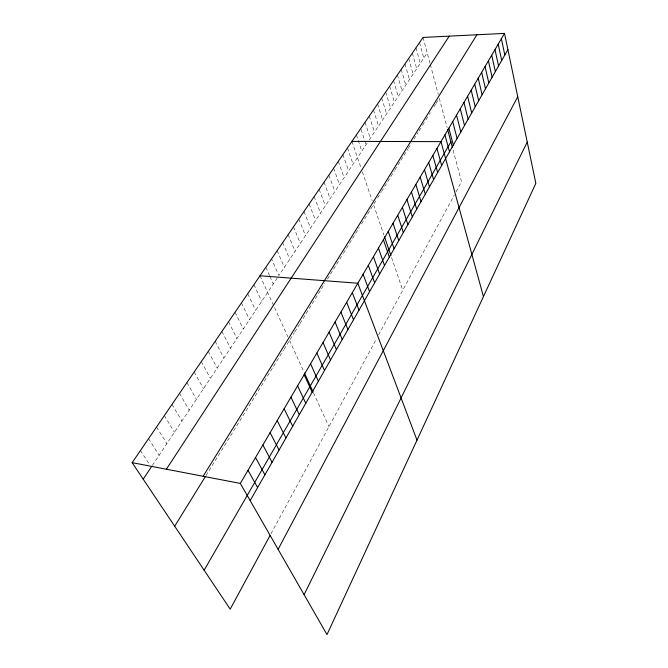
<?xml version="1.0" encoding="UTF-8"?>
<svg xmlns="http://www.w3.org/2000/svg" width="668" height="668" viewBox="0 0 668 668"><rect width="100%" height="100%" fill="white"/><g stroke="black" fill="none" stroke-linecap="round" stroke-linejoin="round"><path stroke-width="0.5" stroke-dasharray="3.34 2.5" d="M271.008 533.724L376.126 339.486M378.597 334.918L454.298 195.023M456.019 191.841L461.53 181.671L452.729 148.672M206.028 475.507L283.516 350.157M284.025 349.339L294.287 332.739M294.813 331.887L299.481 324.331M299.999 323.496L324.815 283.357M327.454 279.09L342.893 254.107M343.402 253.289L359.351 227.487M361.488 224.022L373.512 204.583L383.866 234.944M374.022 203.765L377.069 198.822M377.579 198.004L381.094 192.317M381.595 191.507L394.421 170.757M394.963 169.881L400.366 161.147M400.9 160.278L407.756 149.189M408.282 148.346L411.379 143.328M413.935 139.186L417.993 132.631M418.995 131.003L421.984 126.168M422.485 125.359L425.433 120.591M425.925 119.797L428.839 115.08M429.324 114.295L430.284 112.742M434.108 106.563L435.528 104.266M436.004 103.498L438.734 99.081M152.371 465.412L277.203 278.088M367.141 143.119L278.873 275.575L271.534 258.925M369.254 139.954L427.219 52.964M140.43 450.541L149.532 464.485M148.555 438.676L159.134 455.267M156.521 427.027L166.875 443.652M164.336 415.605L174.465 432.254M172.002 404.399L181.921 421.065M179.533 393.394L189.236 410.085M186.915 382.597L196.425 399.297M194.171 372.001L203.481 388.709M201.285 361.597L210.412 378.313M208.282 351.376L217.217 368.101M215.154 341.331L223.905 358.065M221.901 331.47L230.477 348.203M228.531 321.784L236.94 338.509M235.044 312.265L243.286 328.982M241.449 302.905L249.523 319.621M247.736 293.703L255.66 310.411M253.924 284.66L261.697 301.351M260.011 275.767L287.975 336.981M289.545 340.413L303.581 371.149M313.526 392.918L328.948 426.668M265.814 267.284L269.555 275.617M269.972 276.544L273.296 283.95M277.153 250.709L284.359 267.342M282.689 242.618L289.77 259.226M288.142 234.652L295.089 251.243M293.502 226.811L300.333 243.377M298.788 219.087L305.493 235.637M303.99 211.489L310.57 228.005M309.117 203.999L315.58 220.498M314.16 196.626L320.515 213.092M319.129 189.361L325.374 205.802M324.03 182.205L330.159 198.613M328.856 175.15L334.877 191.532M333.608 168.202L339.528 184.552M338.292 161.355L344.12 177.671M342.909 154.6L348.638 170.891M347.46 147.945L353.088 164.203M351.952 141.391L361.146 168.336M362.357 171.885L372.218 200.784M391.573 257.547L402.746 290.288M356.378 134.919L361.814 151.11M361.054 129.492L364.519 139.946M364.828 140.898L366.089 144.697M365.037 122.261L370.306 138.376M369.287 116.057L374.464 132.139M373.47 109.936L378.564 125.985M377.595 103.907L382.605 119.914M381.67 97.954L386.597 113.927M385.686 92.084L390.538 108.016M389.653 86.289L394.421 102.187M393.561 80.569L398.253 96.426M397.418 74.933L402.044 90.748M401.226 69.363L405.777 85.145M404.992 63.869L409.467 79.609M408.699 58.442L413.108 74.14M412.365 53.089L416.707 68.746M415.98 47.804L420.255 63.418M419.554 42.585L423.762 58.158M423.078 37.425L430.05 63.585M430.309 64.537L438.3 94.53M439.277 98.196L447.126 127.621"/><path stroke-width="1" d="M304.107 594.687L527.236 142.092M278.113 549.346L517.75 96.718M270.064 535.477L230.193 609.149L132.147 462.648L423.078 37.425L504.515 33.4L535.853 183.341L326.994 634.6L240.313 483.415L132.147 462.648M250.166 500.599L507.905 49.607M204.132 570.213L450.917 141.867M240.313 483.415L504.515 33.4M174.682 526.209L205.502 476.359M203.13 476.276L476.919 34.761M166.382 469.22L449.238 36.13M143.202 479.165L151.244 467.099M351.952 141.391L440.972 141.641L483.432 296.6M260.011 275.767L357.831 283.24L416.991 440.145M247.995 470.33L257.614 487.565M255.518 457.513L264.912 474.798M262.883 444.963L272.06 462.281M270.106 432.664L279.074 450.015M277.187 420.606L285.946 437.991M284.125 408.791L292.684 426.201M290.922 397.201L299.289 414.636M297.594 385.837L305.777 403.288M304.433 373.011L313.125 392.041M304.14 374.698L312.14 392.158M310.562 363.759L318.377 381.236M316.857 353.038L324.506 370.515M323.036 342.509L330.518 359.994M329.107 332.171L336.421 349.665M335.06 322.026L342.225 339.511M340.905 312.073L347.919 329.549M346.65 302.287L353.514 319.763M352.295 292.684L359.008 310.144M363.116 274.239L369.563 291.674M368.31 265.388L374.631 282.806M373.42 256.687L379.616 274.089M378.447 248.129L384.517 265.505M383.39 239.712L389.344 257.071M384.492 236.781L390.947 255.685M388.25 231.429L394.087 248.763M393.034 223.279L398.763 240.589M397.744 215.263L403.355 232.547M402.378 207.372L407.881 224.632M406.937 199.607L412.331 216.841M411.421 191.966L416.715 209.167M415.838 184.443L421.04 201.611M420.189 177.037L425.291 194.171M424.472 169.739L429.474 186.84M428.689 162.549L433.607 179.625M432.847 155.477L437.665 172.511M436.939 148.505L441.673 165.505M444.938 134.869L449.506 151.795M447.602 129.408L452.47 147.695M448.854 128.206L453.338 145.09M452.712 121.634L457.112 138.485M456.52 115.163L460.836 131.963M460.26 108.775L464.51 125.542M463.959 102.488L468.126 119.213M467.6 96.284L471.7 112.967M471.19 90.163L475.215 106.805M474.731 84.135L478.689 100.734M478.221 78.181L482.112 94.747M481.67 72.319L485.486 88.836M485.068 66.533L488.817 83.007M488.417 60.821L492.107 77.254M491.723 55.193L495.347 71.576M494.988 49.632L498.553 65.973M498.203 44.146L501.71 60.446M501.384 38.736L504.824 54.993"/></g></svg>
